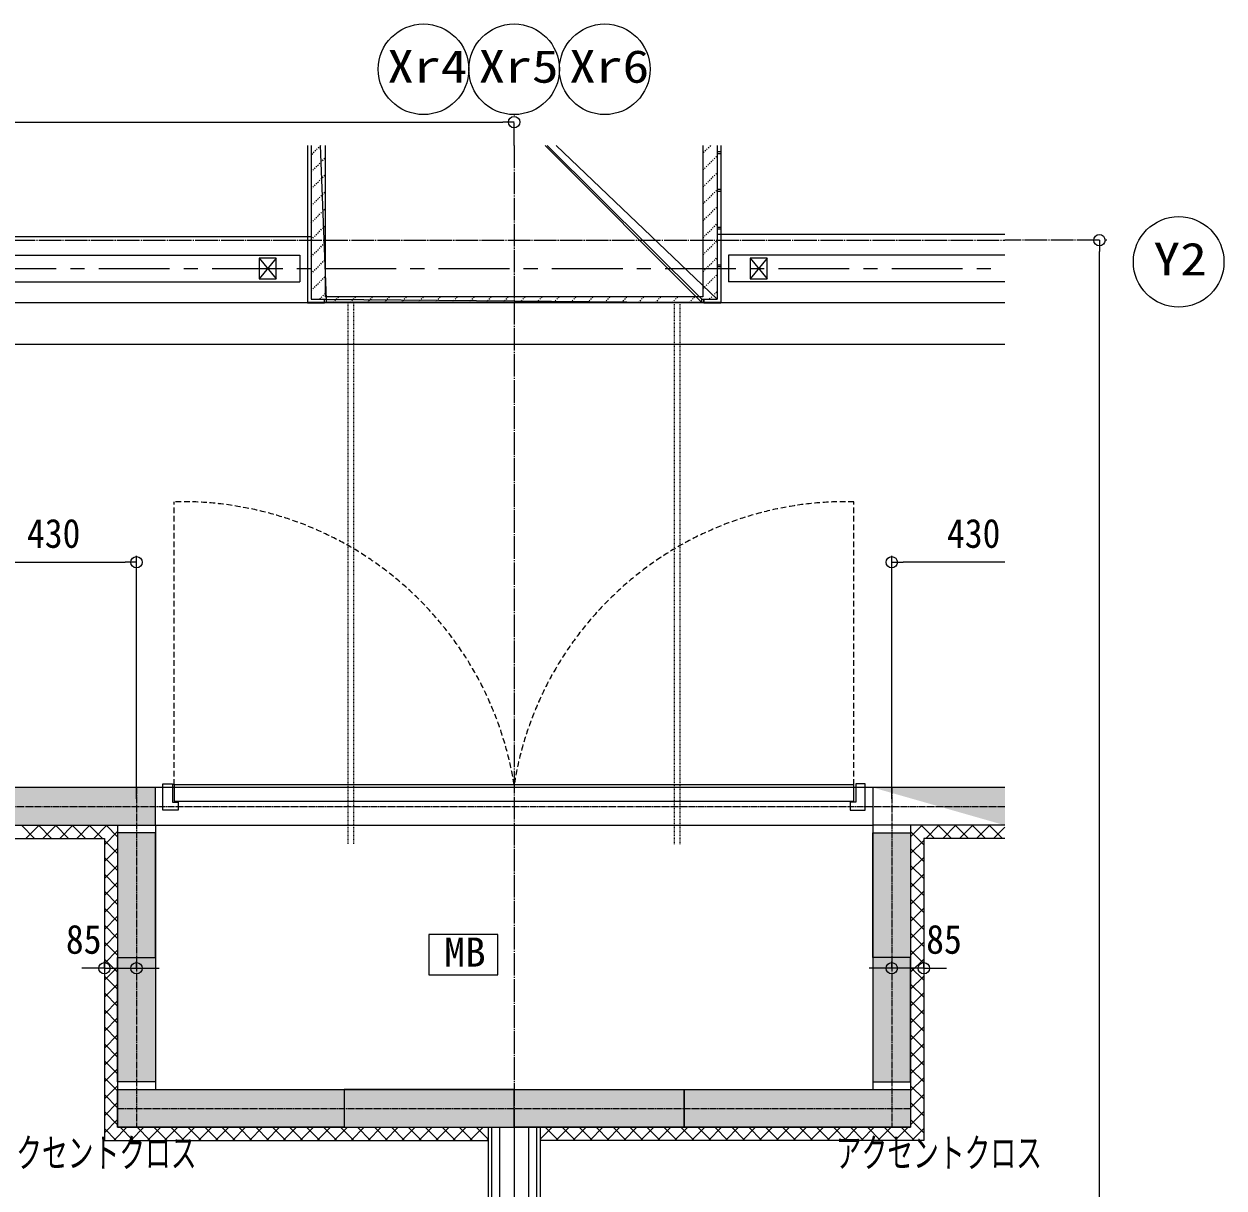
# Model space of a CAD drawing. Units: millimetres at full size, sheet at 1:30. Extents: x -17796 to 21385, y -23279 to 7734.
# Drawn here: x 18186 to 21364, y 2270 to 5354 of the extents above; entities that cross this region are included whole.
import ezdxf
from ezdxf.enums import TextEntityAlignment as Align

# ---------------------------------------------------------------- set-up
doc = ezdxf.new("R2010")
doc.units = ezdxf.units.MM
doc.header["$LTSCALE"] = 30
for name, pattern in [('USER10', [0.12, 0.06, -0.06]), ('USER13', [10, 6.25, -1.25, 1.25, -1.25]), ('USER4', [0.78, 0.6, -0.06, 0.06, -0.06]), ('USER7', [0.2, 0.1, -0.1]), ('USER8', [0.75, 0.5, -0.25]), ('USER9', [2.3, 2, -0.1, 0.1, -0.1])]:
    doc.linetypes.add(name, pattern=pattern)
for name, color, linetype, lineweight in [('0-1_(W)電灯', 253, 'Continuous', 18), ('0-8_ﾄﾞｱR1', 6, 'Continuous', 18), ('0-A_RC壁', 21, 'Continuous', 18), ('0-B_0_6P', 54, 'USER4', 18), ('0-C_0_4P', 4, 'Continuous', 18), ('0-D_破線', 30, 'Continuous', 18), ('0-E_遮音材', 254, 'Continuous', 18), ('1-0_掃き出しﾏｰｸ', 253, 'USER7', 18), ('1-8_CH表記', 2, 'Continuous', 18), ('1-F_衛生陶器・住設', 2, 'USER9', 18), ('2-1_', 7, 'Continuous', 9), ('2-E_', 253, 'USER10', 18), ('3-2_寸法', 142, 'Continuous', 18), ('4-B_', 3, 'Continuous', 18), ('5-3_役物', 6, 'Continuous', 18), ('6-0_補助線1', 134, 'Continuous', 9), ('6-A_寸法', 5, 'Continuous', 18), ('6-C_---', 6, 'Continuous', 18), ('6-E_電気', 61, 'Continuous', 18), ('6-F_寸法', 2, 'Continuous', 18), ('7-3_梁スリーブ', 253, 'USER7', 18)]:
    doc.layers.add(name, color=color, linetype=linetype, lineweight=lineweight)
doc.styles.add('ＭＳ ゴシック', font='')
doc.styles.get('ＭＳ ゴシック').set_extended_font_data('MS Gothic')

msp = doc.modelspace()

# ---------------------------------------------------------------- linework, layer by layer
at = {"layer": '0-1_(W)電灯', "color": 6}
for p, q in [((18484.07, 3300.96), (18484.07, 3945.18)), ((20484.07, 3300.96), (20484.07, 3945.18)), ((18084.07, 3927.68), (18454.07, 3927.68)), ((20784.07, 3927.68), (20514.07, 3927.68))]:
    msp.add_line(p, q, dxfattribs=at)
at = {"layer": '0-1_(W)電灯', "color": 7}
for p, q in [((18484.07, 3927.68), (18454.07, 3927.68)), ((20484.07, 3927.68), (20514.07, 3927.68)), ((18399.07, 2852.25), (18369.07, 2852.25)), ((18484.07, 2852.25), (18514.07, 2852.25)), ((20484.07, 2852.25), (20454.07, 2852.25)), ((20569.07, 2852.25), (20599.07, 2852.25))]:
    msp.add_line(p, q, dxfattribs=at)
at = {"layer": '0-1_(W)電灯', "color": 54, "linetype": 'USER4'}
for p, q in [((18484.07, 3330.96), (18484.07, 2430.96)), ((20484.07, 3330.96), (20484.07, 2430.96))]:
    msp.add_line(p, q, dxfattribs=at)
at = {"layer": '0-1_(W)電灯', "color": 41}
for p, q in [((18214.31, 3195.96), (18179.31, 3230.96)), ((18191.04, 3195.96), (18226.04, 3230.96)), ((18259.21, 3195.96), (18224.21, 3230.96)), ((18235.94, 3195.96), (18270.94, 3230.96)), ((18304.11, 3195.96), (18269.11, 3230.96)), ((18280.84, 3195.96), (18315.84, 3230.96)), ((18349.01, 3195.96), (18314.01, 3230.96)), ((18325.74, 3195.96), (18360.74, 3230.96)), ((18393.91, 3195.96), (18358.91, 3230.96)), ((18370.65, 3195.96), (18405.65, 3230.96)), ((18399.07, 3179.48), (18434.07, 3214.48)), ((18434.07, 3200.7), (18403.81, 3230.96)), ((20534.07, 3200.7), (20564.33, 3230.96)), ((20569.07, 3179.48), (20534.07, 3214.48)), ((20597.49, 3195.96), (20562.49, 3230.96)), ((20574.23, 3195.96), (20609.23, 3230.96)), ((20642.39, 3195.96), (20607.39, 3230.96)), ((20619.13, 3195.96), (20654.13, 3230.96)), ((20687.29, 3195.96), (20652.29, 3230.96)), ((20664.03, 3195.96), (20699.03, 3230.96)), ((20732.2, 3195.96), (20697.2, 3230.96)), ((20708.93, 3195.96), (20743.93, 3230.96)), ((20777.1, 3195.96), (20742.1, 3230.96)), ((20784.07, 3226.19), (20753.83, 3195.96)), ((18434.07, 3155.8), (18399.07, 3190.8)), ((20534.07, 3155.8), (20569.07, 3190.8)), ((18399.07, 3134.58), (18434.07, 3169.58)), ((20569.07, 3134.58), (20534.07, 3169.58)), ((18434.07, 3110.9), (18399.07, 3145.9)), ((18399.07, 3089.67), (18434.07, 3124.67)), ((20534.07, 3110.9), (20569.07, 3145.9)), ((20569.07, 3089.67), (20534.07, 3124.67)), ((18434.07, 3066), (18399.07, 3101)), ((20534.07, 3066), (20569.07, 3101)), ((18399.07, 3044.77), (18434.07, 3079.77)), ((18434.07, 3021.09), (18399.07, 3056.09)), ((20569.07, 3044.77), (20534.07, 3079.77)), ((20534.07, 3021.09), (20569.07, 3056.09)), ((18399.07, 2999.87), (18434.07, 3034.87)), ((20569.07, 2999.87), (20534.07, 3034.87)), ((18434.07, 2976.19), (18399.07, 3011.19)), ((18399.07, 2954.97), (18434.07, 2989.97)), ((20534.07, 2976.19), (20569.07, 3011.19)), ((20569.07, 2954.97), (20534.07, 2989.97)), ((18434.07, 2931.29), (18399.07, 2966.29)), ((20534.07, 2931.29), (20569.07, 2966.29)), ((18399.07, 2910.07), (18434.07, 2945.07)), ((20569.07, 2910.07), (20534.07, 2945.07)), ((18434.07, 2886.39), (18399.07, 2921.39)), ((18399.07, 2865.17), (18434.07, 2900.17)), ((20534.07, 2886.39), (20569.07, 2921.39)), ((20569.07, 2865.17), (20534.07, 2900.17)), ((18434.07, 2841.49), (18399.07, 2876.49)), ((20534.07, 2841.49), (20569.07, 2876.49)), ((18399.07, 2820.27), (18434.07, 2855.27)), ((18434.07, 2796.59), (18399.07, 2831.59)), ((20569.07, 2820.27), (20534.07, 2855.27)), ((20534.07, 2796.59), (20569.07, 2831.59)), ((18399.07, 2775.37), (18434.07, 2810.37)), ((20569.07, 2775.37), (20534.07, 2810.37)), ((18434.07, 2751.69), (18399.07, 2786.69)), ((18399.07, 2730.46), (18434.07, 2765.46)), ((20534.07, 2751.69), (20569.07, 2786.69)), ((20569.07, 2730.46), (20534.07, 2765.46)), ((18434.07, 2706.79), (18399.07, 2741.79)), ((20534.07, 2706.79), (20569.07, 2741.79)), ((18399.07, 2685.56), (18434.07, 2720.56)), ((20569.07, 2685.56), (20534.07, 2720.56)), ((18434.07, 2661.88), (18399.07, 2696.88)), ((18399.07, 2640.66), (18434.07, 2675.66)), ((20534.07, 2661.88), (20569.07, 2696.88)), ((20569.07, 2640.66), (20534.07, 2675.66)), ((18434.07, 2616.98), (18399.07, 2651.98)), ((20534.07, 2616.98), (20569.07, 2651.98)), ((18399.07, 2595.76), (18434.07, 2630.76)), ((18434.07, 2572.08), (18399.07, 2607.08)), ((20569.07, 2595.76), (20534.07, 2630.76)), ((20534.07, 2572.08), (20569.07, 2607.08)), ((18399.07, 2550.86), (18434.07, 2585.86)), ((20569.07, 2550.86), (20534.07, 2585.86)), ((18434.07, 2527.18), (18399.07, 2562.18)), ((20534.07, 2527.18), (20569.07, 2562.18)), ((18399.07, 2505.96), (18434.07, 2540.96)), ((18434.07, 2482.28), (18399.07, 2517.28)), ((20569.07, 2505.96), (20534.07, 2540.96)), ((20534.07, 2482.28), (20569.07, 2517.28)), ((18399.07, 2461.06), (18434.07, 2496.06)), ((20569.07, 2461.06), (20534.07, 2496.06)), ((18434.07, 2437.38), (18399.07, 2472.38)), ((18399.07, 2416.16), (18434.07, 2451.16)), ((20534.07, 2437.38), (20569.07, 2472.38)), ((20569.07, 2416.16), (20534.07, 2451.16)), ((18430.59, 2395.96), (18399.07, 2427.48)), ((18423.77, 2395.96), (18458.77, 2430.96)), ((18475.49, 2395.96), (18440.49, 2430.96)), ((18468.67, 2395.96), (18503.67, 2430.96)), ((18520.39, 2395.96), (18485.39, 2430.96)), ((18513.57, 2395.96), (18548.57, 2430.96)), ((18565.29, 2395.96), (18530.29, 2430.96)), ((18558.47, 2395.96), (18593.47, 2430.96)), ((18610.19, 2395.96), (18575.19, 2430.96)), ((18603.38, 2395.96), (18638.38, 2430.96)), ((18655.1, 2395.96), (18620.1, 2430.96)), ((18648.28, 2395.96), (18683.28, 2430.96)), ((18700, 2395.96), (18665, 2430.96)), ((18693.18, 2395.96), (18728.18, 2430.96)), ((18744.9, 2395.96), (18709.9, 2430.96)), ((18738.08, 2395.96), (18773.08, 2430.96)), ((18789.8, 2395.96), (18754.8, 2430.96)), ((18782.98, 2395.96), (18817.98, 2430.96)), ((18834.7, 2395.96), (18799.7, 2430.96)), ((18827.88, 2395.96), (18862.88, 2430.96)), ((18879.6, 2395.96), (18844.6, 2430.96)), ((18872.78, 2395.96), (18907.78, 2430.96)), ((18924.5, 2395.96), (18889.5, 2430.96)), ((18917.68, 2395.96), (18952.68, 2430.96)), ((18969.41, 2395.96), (18934.41, 2430.96)), ((18962.59, 2395.96), (18997.59, 2430.96)), ((19014.31, 2395.96), (18979.31, 2430.96)), ((19007.49, 2395.96), (19042.49, 2430.96)), ((19059.21, 2395.96), (19024.21, 2430.96)), ((19052.39, 2395.96), (19087.39, 2430.96)), ((19104.11, 2395.96), (19069.11, 2430.96)), ((19097.29, 2395.96), (19132.29, 2430.96)), ((19149.01, 2395.96), (19114.01, 2430.96)), ((19142.19, 2395.96), (19177.19, 2430.96)), ((19193.91, 2395.96), (19158.91, 2430.96)), ((19187.09, 2395.96), (19222.09, 2430.96)), ((19238.81, 2395.96), (19203.81, 2430.96)), ((19231.99, 2395.96), (19266.99, 2430.96)), ((19283.71, 2395.96), (19248.71, 2430.96)), ((19276.89, 2395.96), (19311.89, 2430.96)), ((19328.62, 2395.96), (19293.62, 2430.96)), ((19321.8, 2395.96), (19356.8, 2430.96)), ((19373.52, 2395.96), (19338.52, 2430.96)), ((19366.7, 2395.96), (19401.7, 2430.96)), ((19415.07, 2399.3), (19383.42, 2430.96)), ((19553.07, 2399.3), (19584.72, 2430.96)), ((19601.44, 2395.96), (19566.44, 2430.96)), ((19594.62, 2395.96), (19629.62, 2430.96)), ((19646.34, 2395.96), (19611.34, 2430.96)), ((19639.52, 2395.96), (19674.52, 2430.96)), ((19691.24, 2395.96), (19656.24, 2430.96)), ((19684.42, 2395.96), (19719.42, 2430.96)), ((19736.14, 2395.96), (19701.14, 2430.96)), ((19729.33, 2395.96), (19764.33, 2430.96)), ((19781.05, 2395.96), (19746.05, 2430.96)), ((19774.23, 2395.96), (19809.23, 2430.96)), ((19825.95, 2395.96), (19790.95, 2430.96)), ((19819.13, 2395.96), (19854.13, 2430.96)), ((19870.85, 2395.96), (19835.85, 2430.96)), ((19864.03, 2395.96), (19899.03, 2430.96)), ((19915.75, 2395.96), (19880.75, 2430.96)), ((19908.93, 2395.96), (19943.93, 2430.96)), ((19960.65, 2395.96), (19925.65, 2430.96)), ((19953.83, 2395.96), (19988.83, 2430.96)), ((20005.55, 2395.96), (19970.55, 2430.96)), ((19998.73, 2395.96), (20033.73, 2430.96)), ((20050.45, 2395.96), (20015.45, 2430.96)), ((20043.63, 2395.96), (20078.63, 2430.96)), ((20095.35, 2395.96), (20060.35, 2430.96)), ((20088.54, 2395.96), (20123.54, 2430.96)), ((20140.26, 2395.96), (20105.26, 2430.96)), ((20133.44, 2395.96), (20168.44, 2430.96)), ((20185.16, 2395.96), (20150.16, 2430.96)), ((20178.34, 2395.96), (20213.34, 2430.96)), ((20230.06, 2395.96), (20195.06, 2430.96)), ((20223.24, 2395.96), (20258.24, 2430.96)), ((20274.96, 2395.96), (20239.96, 2430.96)), ((20268.14, 2395.96), (20303.14, 2430.96)), ((20319.86, 2395.96), (20284.86, 2430.96)), ((20313.04, 2395.96), (20348.04, 2430.96)), ((20364.76, 2395.96), (20329.76, 2430.96)), ((20357.94, 2395.96), (20392.94, 2430.96)), ((20409.66, 2395.96), (20374.66, 2430.96)), ((20402.84, 2395.96), (20437.84, 2430.96)), ((20454.57, 2395.96), (20419.57, 2430.96)), ((20447.75, 2395.96), (20482.75, 2430.96)), ((20499.47, 2395.96), (20464.47, 2430.96)), ((20492.65, 2395.96), (20527.65, 2430.96)), ((20544.37, 2395.96), (20509.37, 2430.96)), ((20537.55, 2395.96), (20569.07, 2427.48)), ((19411.6, 2395.96), (19415.07, 2399.43)), ((19556.54, 2395.96), (19553.07, 2399.43))]:
    msp.add_line(p, q, dxfattribs=at)
at = {"layer": '0-1_(W)電灯', "color": 171}
for p, q in [((18399.07, 2852.25), (18399.07, 2869.75)), ((18484.07, 2852.25), (18484.07, 2869.75)), ((20484.07, 2852.25), (20484.07, 2869.75)), ((20569.07, 2852.25), (20569.07, 2869.75)), ((18369.07, 2852.25), (18339.07, 2852.25)), ((18399.07, 2852.25), (18484.07, 2852.25)), ((18514.07, 2852.25), (18544.07, 2852.25)), ((20454.07, 2852.25), (20424.07, 2852.25)), ((20569.07, 2852.25), (20484.07, 2852.25)), ((20599.07, 2852.25), (20629.07, 2852.25))]:
    msp.add_line(p, q, dxfattribs=at)
at = {"layer": '0-1_(W)電灯', "color": 41}
for points in [[(16974.07, 3230.96), (18434.07, 3230.96), (18434.07, 2430.96), (19415.07, 2430.96)], [(20784.07, 3230.96), (20534.07, 3230.96), (20534.07, 2430.96), (19553.07, 2430.96)], [(16974.07, 3195.96), (18399.07, 3195.96), (18399.07, 2395.96), (19415.07, 2395.96)], [(20784.07, 3195.96), (20569.07, 3195.96), (20569.07, 2395.96), (19553.07, 2395.96)]]:
    msp.add_lwpolyline(points, dxfattribs=at)
at = {"layer": '0-1_(W)電灯', "color": 7}
for centre in [(18484.07, 3927.68), (20484.07, 3927.68), (18399.07, 2852.25), (18484.07, 2852.25), (20484.07, 2852.25), (20569.07, 2852.25)]:
    msp.add_circle(centre, 15, dxfattribs=at)
at = {"layer": '0-8_ﾄﾞｱR1'}
msp.add_lwpolyline([(19440.68, 2941.61), (19258.62, 2941.61), (19258.62, 2834.94), (19440.68, 2834.94)], close=True, dxfattribs=at)
at = {"layer": '0-A_RC壁'}
msp.add_line((19484.07, 2430.96), (19484.07, -4319.04), dxfattribs=at)
at = {"layer": '0-B_0_6P'}
for p, q in [((18484.07, 3330.96), (18484.07, 2430.96)), ((12084.07, 3280.96), (20784.07, 3280.96)), ((18434.07, 2480.96), (20534.07, 2480.96))]:
    msp.add_line(p, q, dxfattribs=at)
at = {"layer": '0-C_0_4P'}
for p, q in [((19415.07, 2430.96), (19415.07, -4319.04)), ((19424.57, 2430.96), (19424.57, -4319.04)), ((19543.57, 2430.96), (19543.57, -4319.04)), ((19553.07, 2430.96), (19553.07, -4319.04))]:
    msp.add_line(p, q, dxfattribs=at)
at = {"layer": '0-D_破線'}
for p, q in [((19445.57, 2430.96), (19445.57, -4319.04)), ((19522.57, 2430.96), (19522.57, -4319.04))]:
    msp.add_line(p, q, dxfattribs=at)
at = {"layer": '0-E_遮音材'}
for p, q in [((18970.72, 5031.57), (18986.57, 4624.96)), ((19565.95, 5031.57), (19981.57, 4615.96)), ((19565.95, 5031.57), (19981.57, 4615.96)), ((19571.39, 5031.57), (19981.57, 4624.96)), ((19571.39, 5031.57), (19981.57, 4624.96)), ((19595.53, 5031.57), (20021.57, 4624.96)), ((19595.53, 5031.57), (20021.57, 4624.96)), ((20021.57, 5031.57), (20021.57, 4624.96)), ((19981.57, 4624.96), (20021.57, 4624.96)), ((19981.57, 4615.96), (19981.57, 4624.96))]:
    msp.add_line(p, q, dxfattribs=at)
for points in [[(18946.57, 5031.57), (18946.57, 4624.96), (18986.57, 4624.96)], [(18970.72, 5031.57), (18986.57, 4624.96), (19981.57, 4615.96)]]:
    msp.add_lwpolyline(points, dxfattribs=at)
msp.add_solid([(18986.57, 4615.96), (18986.57, 4624.96), (19981.57, 4615.96)], dxfattribs=at)
at = {"layer": '1-0_掃き出しﾏｰｸ', "color": 61, "linetype": 'Continuous'}
for p, q in [((18936.57, 5031.57), (18936.57, 4615.96)), ((18984.07, 5031.57), (18984.07, 4630.96)), ((20031.57, 5031.57), (20031.57, 4615.96)), ((20021.57, 5015.96), (20031.57, 5015.96)), ((20021.57, 5010.96), (20031.57, 5010.96)), ((20021.57, 4915.96), (20031.57, 4915.96)), ((20021.57, 4910.96), (20031.57, 4910.96)), ((20021.57, 4815.96), (20031.57, 4815.96)), ((20021.57, 4810.96), (20031.57, 4810.96)), ((20021.57, 4715.96), (20031.57, 4715.96)), ((20021.57, 4710.96), (20031.57, 4710.96)), ((20031.57, 4615.96), (18936.57, 4615.96)), ((19986.57, 4615.96), (19986.57, 4624.96))]:
    msp.add_line(p, q, dxfattribs=at)
at = {"layer": '1-0_掃き出しﾏｰｸ', "color": 7, "linetype": 'Continuous'}
for p, q in [((18946.57, 5031.57), (18946.57, 4624.96)), ((20021.57, 5031.57), (20021.57, 4624.96)), ((18946.57, 4624.96), (18986.57, 4624.96)), ((19981.57, 4624.96), (20021.57, 4624.96)), ((19981.57, 4615.96), (19981.57, 4624.96))]:
    msp.add_line(p, q, dxfattribs=at)
at = {"layer": '1-0_掃き出しﾏｰｸ'}
for p, q in [((18971.36, 5031.57), (18946.57, 5006.78)), ((20004.09, 5031.57), (19984.07, 5011.55)), ((18946.57, 4961.88), (18984.07, 4999.38)), ((19984.07, 4966.65), (20021.57, 5004.15)), ((19984.07, 4921.75), (20021.57, 4959.25)), ((18946.57, 4916.97), (18984.07, 4954.47)), ((18946.57, 4872.07), (18984.07, 4909.57)), ((19984.07, 4876.84), (20021.57, 4914.34)), ((18946.57, 4827.17), (18984.07, 4864.67)), ((19984.07, 4831.94), (20021.57, 4869.44)), ((18946.57, 4782.27), (18984.07, 4819.77)), ((19984.07, 4787.04), (20021.57, 4824.54)), ((18946.57, 4737.37), (18984.07, 4774.87)), ((19984.07, 4742.14), (20021.57, 4779.64)), ((18946.57, 4692.47), (18984.07, 4729.97)), ((19984.07, 4697.24), (20021.57, 4734.74)), ((18946.57, 4647.57), (18984.07, 4685.07)), ((19984.07, 4652.34), (20021.57, 4689.84)), ((18968.86, 4624.96), (18984.07, 4640.17)), ((20001.59, 4624.96), (20021.57, 4644.94)), ((19004.76, 4615.96), (19019.76, 4630.96)), ((19049.66, 4615.96), (19064.66, 4630.96)), ((19094.56, 4615.96), (19109.56, 4630.96)), ((19139.46, 4615.96), (19154.46, 4630.96)), ((19184.37, 4615.96), (19199.37, 4630.96)), ((19229.27, 4615.96), (19244.27, 4630.96)), ((19274.17, 4615.96), (19289.17, 4630.96)), ((19319.07, 4615.96), (19334.07, 4630.96)), ((19363.97, 4615.96), (19378.97, 4630.96)), ((19408.87, 4615.96), (19423.87, 4630.96)), ((19453.77, 4615.96), (19468.77, 4630.96)), ((19498.67, 4615.96), (19513.67, 4630.96)), ((19543.58, 4615.96), (19558.58, 4630.96)), ((19588.48, 4615.96), (19603.48, 4630.96)), ((19633.38, 4615.96), (19648.38, 4630.96)), ((19678.28, 4615.96), (19693.28, 4630.96)), ((19723.18, 4615.96), (19738.18, 4630.96)), ((19768.08, 4615.96), (19783.08, 4630.96)), ((19812.98, 4615.96), (19827.98, 4630.96)), ((19857.88, 4615.96), (19872.88, 4630.96)), ((19902.79, 4615.96), (19917.79, 4630.96)), ((19947.69, 4615.96), (19962.69, 4630.96))]:
    msp.add_line(p, q, dxfattribs=at)
at = {"layer": '1-0_掃き出しﾏｰｸ', "color": 61, "linetype": 'Continuous'}
msp.add_lwpolyline([(19984.07, 5031.57), (19984.07, 4630.96), (18984.07, 4630.96)], dxfattribs=at)
at = {"layer": '1-0_掃き出しﾏｰｸ', "color": 7, "linetype": 'Continuous'}
for points in [[(18946.57, 4624.96), (18986.57, 4624.96), (18986.57, 4615.96)], [(18986.57, 4624.96), (18986.57, 4615.96), (19981.57, 4615.96)]]:
    msp.add_lwpolyline(points, dxfattribs=at)
at = {"layer": '1-8_CH表記'}
for p, q in [((13414.07, 5093.81), (19454.07, 5093.81)), ((19484.07, 5113.81), (19484.07, 5111.31)), ((21054.07, 4780.96), (21051.57, 4780.96)), ((21034.07, -5189.04), (21034.07, 4750.96))]:
    msp.add_line(p, q, dxfattribs=at)
at = {"layer": '1-8_CH表記', "color": 7}
for p, q in [((19484.07, 5093.81), (19454.07, 5093.81)), ((21034.07, 4780.96), (21034.07, 4750.96))]:
    msp.add_line(p, q, dxfattribs=at)
at = {"layer": '1-8_CH表記'}
for centre in [(19244.07, 5233.81), (19484.07, 5233.81), (19724.07, 5233.81), (21244.07, 4723.52)]:
    msp.add_circle(centre, 120, dxfattribs=at)
at = {"layer": '1-8_CH表記', "color": 7}
for centre in [(19484.07, 5093.81), (21034.07, 4780.96)]:
    msp.add_circle(centre, 15, dxfattribs=at)
at = {"layer": '1-F_衛生陶器・住設'}
for p, q in [((19484.07, 5031.57), (19484.07, 5093.81)), ((19484.07, 5031.57), (19484.07, -8088.63)), ((12084.07, 4780.96), (20784.07, 4780.96)), ((21034.07, 4780.96), (20784.07, 4780.96))]:
    msp.add_line(p, q, dxfattribs=at)
at = {"layer": '2-1_', "color": 140, "lineweight": 18}
for p, q in [((13931.57, 4790.96), (18946.57, 4790.96)), ((20784.07, 4795.96), (20021.57, 4795.96)), ((12084.07, 4615.96), (20784.07, 4615.96)), ((12084.07, 4505.96), (20784.07, 4505.96))]:
    msp.add_line(p, q, dxfattribs=at)
at = {"layer": '2-E_'}
for p, q in [((19044.07, 4615.96), (19044.07, 3180.96)), ((19059.07, 4615.96), (19059.07, 3180.96)), ((19909.07, 3180.96), (19909.07, 4615.96)), ((19924.07, 3180.96), (19924.07, 4615.96))]:
    msp.add_line(p, q, dxfattribs=at)
at = {"layer": '3-2_寸法'}
for p, q in [((18936.57, 4715.96), (18936.57, 4615.96)), ((20031.57, 4715.96), (20031.57, 4615.96)), ((20784.07, 3330.96), (16974.07, 3330.96)), ((16974.07, 3230.96), (18434.07, 3230.96)), ((18434.07, 3230.96), (18434.07, 2430.96)), ((18534.07, 3230.96), (18534.07, 2530.96)), ((18534.07, 3230.96), (20434.07, 3230.96)), ((20434.07, 3230.96), (20434.07, 2530.96)), ((20534.07, 3230.96), (20534.07, 2430.96)), ((20784.07, 3230.96), (20534.07, 3230.96)), ((18534.07, 2530.96), (20434.07, 2530.96)), ((18434.07, 2430.96), (20534.07, 2430.96))]:
    msp.add_line(p, q, dxfattribs=at)
at = {"layer": '4-B_', "linetype": 'USER8'}
for p, q in [((18584.07, 3337.96), (18584.07, 4087.96)), ((20384.07, 3337.96), (20384.07, 4087.96))]:
    msp.add_line(p, q, dxfattribs=at)
at = {"layer": '4-B_'}
for points in [[(18594.07, 3270.96), (18554.07, 3270.96), (18554.07, 3340.96), (18579.07, 3340.96), (18579.07, 3291.96), (18594.07, 3291.96)], [(18584.07, 3294.96), (20384.07, 3294.96), (20384.07, 3337.96), (18584.07, 3337.96)], [(20374.07, 3270.96), (20414.07, 3270.96), (20414.07, 3340.96), (20389.07, 3340.96), (20389.07, 3291.96), (20374.07, 3291.96)]]:
    msp.add_lwpolyline(points, close=True, dxfattribs=at)
at = {"layer": '4-B_', "linetype": 'USER8'}
for centre, start, end in [((18604.4, 3197.35), 9.0812, 91.30766), ((20363.74, 3197.35), 88.69234, 170.9188)]:
    msp.add_arc(centre, 890.84, start, end, dxfattribs=at)
at = {"layer": '5-3_役物'}
msp.add_line((20031.57, 5031.57), (20031.57, 4614.96), dxfattribs=at)
for points in [[(18936.57, 5031.57), (18936.57, 4614.96), (18981.57, 4614.96), (18981.57, 4624.96)], [(19986.57, 4624.96), (19986.57, 4614.96), (20031.57, 4614.96)]]:
    msp.add_lwpolyline(points, dxfattribs=at)
at = {"layer": '6-0_補助線1', "color": 254}
for points in [[(18014.07, 3330.96), (18534.07, 3330.96), (18014.07, 3230.96), (18534.07, 3230.96)], [(20784.07, 3230.96), (20434.07, 3330.96), (20784.07, 3330.96)], [(18534.07, 3210.96), (18534.07, 2880.96), (18434.07, 3210.96), (18434.07, 2880.96)], [(20434.07, 3210.96), (20434.07, 2880.96), (20534.07, 3210.96), (20534.07, 2880.96)], [(18534.07, 2550.96), (18534.07, 2880.96), (18434.07, 2550.96), (18434.07, 2880.96)], [(20434.07, 2550.96), (20434.07, 2880.96), (20534.07, 2550.96), (20534.07, 2880.96)], [(19034.07, 2530.96), (18434.07, 2530.96), (19034.07, 2430.96), (18434.07, 2430.96)], [(19034.07, 2530.96), (19484.07, 2530.96), (19034.07, 2430.96), (19484.07, 2430.96)], [(19934.07, 2530.96), (19484.07, 2530.96), (19934.07, 2430.96), (19484.07, 2430.96)], [(20534.07, 2530.96), (19934.07, 2530.96), (20534.07, 2430.96), (19934.07, 2430.96)]]:
    msp.add_solid(points, dxfattribs=at)
at = {"layer": '6-A_寸法', "color": 211, "linetype": 'USER13'}
msp.add_line((12084.07, 4705.96), (20784.07, 4705.96), dxfattribs=at)
at = {"layer": '6-C_---'}
for p, q in [((13951.57, 4740.96), (18916.57, 4740.96)), ((18916.57, 4740.96), (18916.57, 4670.96)), ((18854.07, 4733.46), (18809.07, 4678.46)), ((18809.07, 4733.46), (18854.07, 4678.46)), ((20154.07, 4733.46), (20109.07, 4678.46)), ((20109.07, 4733.46), (20154.07, 4678.46)), ((13951.57, 4670.96), (18916.57, 4670.96)), ((20784.07, 4670.96), (20051.57, 4670.96))]:
    msp.add_line(p, q, dxfattribs=at)
msp.add_lwpolyline([(20784.07, 4740.96), (20051.57, 4740.96), (20051.57, 4670.96)], dxfattribs=at)
for points in [[(18809.07, 4678.46), (18854.07, 4678.46), (18854.07, 4733.46), (18809.07, 4733.46)], [(20109.07, 4678.46), (20154.07, 4678.46), (20154.07, 4733.46), (20109.07, 4733.46)]]:
    msp.add_lwpolyline(points, close=True, dxfattribs=at)
at = {"layer": '6-E_電気'}
for p, q in [((18936.57, 5031.57), (18936.57, 4615.96)), ((18936.57, 5031.57), (18936.57, 4615.96)), ((18984.07, 5031.57), (18984.07, 4630.96)), ((18984.07, 5031.57), (18984.07, 4630.96)), ((20031.57, 5031.57), (20031.57, 4615.96)), ((20031.57, 5031.57), (20031.57, 4615.96)), ((20021.57, 5015.96), (20031.57, 5015.96)), ((20021.57, 5015.96), (20031.57, 5015.96)), ((20021.57, 5010.96), (20031.57, 5010.96)), ((20021.57, 5010.96), (20031.57, 5010.96)), ((20021.57, 4915.96), (20031.57, 4915.96)), ((20021.57, 4915.96), (20031.57, 4915.96)), ((20021.57, 4910.96), (20031.57, 4910.96)), ((20021.57, 4910.96), (20031.57, 4910.96)), ((20021.57, 4815.96), (20031.57, 4815.96)), ((20021.57, 4815.96), (20031.57, 4815.96)), ((20021.57, 4810.96), (20031.57, 4810.96)), ((20021.57, 4810.96), (20031.57, 4810.96)), ((20021.57, 4715.96), (20031.57, 4715.96)), ((20021.57, 4715.96), (20031.57, 4715.96)), ((20021.57, 4710.96), (20031.57, 4710.96)), ((20021.57, 4710.96), (20031.57, 4710.96)), ((20031.57, 4615.96), (18936.57, 4615.96)), ((20031.57, 4615.96), (18936.57, 4615.96)), ((19986.57, 4615.96), (19986.57, 4624.96)), ((19986.57, 4615.96), (19986.57, 4624.96))]:
    msp.add_line(p, q, dxfattribs=at)
msp.add_lwpolyline([(19984.07, 5031.57), (19984.07, 4630.96), (18984.07, 4630.96)], dxfattribs=at)
msp.add_lwpolyline([(19984.07, 5031.57), (19984.07, 4630.96), (18984.07, 4630.96)], dxfattribs=at)
at = {"layer": '6-F_寸法'}
for p, q in [((20434.07, 3330.96), (20434.07, 3230.96)), ((20784.07, 3330.96), (20434.07, 3330.96)), ((20784.07, 3230.96), (20434.07, 3230.96))]:
    msp.add_line(p, q, dxfattribs=at)
at = {"layer": '6-F_寸法', "color": 254}
for p, q in [((20434.07, 3330.96), (20434.07, 3230.96)), ((20784.07, 3330.96), (20434.07, 3330.96)), ((20784.07, 3230.96), (20434.07, 3230.96))]:
    msp.add_line(p, q, dxfattribs=at)
at = {"layer": '6-F_寸法'}
for points in [[(18014.07, 3330.96), (18014.07, 3230.96), (18534.07, 3230.96), (18534.07, 3330.96)], [(18534.07, 3210.96), (18434.07, 3210.96), (18434.07, 2880.96), (18534.07, 2880.96)], [(20434.07, 3210.96), (20534.07, 3210.96), (20534.07, 2880.96), (20434.07, 2880.96)], [(18534.07, 2550.96), (18434.07, 2550.96), (18434.07, 2880.96), (18534.07, 2880.96)], [(20434.07, 2550.96), (20534.07, 2550.96), (20534.07, 2880.96), (20434.07, 2880.96)], [(19034.07, 2530.96), (19034.07, 2430.96), (18434.07, 2430.96), (18434.07, 2530.96)], [(19034.07, 2530.96), (19034.07, 2430.96), (19484.07, 2430.96), (19484.07, 2530.96)], [(19934.07, 2530.96), (19934.07, 2430.96), (19484.07, 2430.96), (19484.07, 2530.96)], [(20534.07, 2530.96), (20534.07, 2430.96), (19934.07, 2430.96), (19934.07, 2530.96)]]:
    msp.add_lwpolyline(points, close=True, dxfattribs=at)
at = {"layer": '7-3_梁スリーブ', "color": 61, "linetype": 'Continuous'}
for p, q in [((18936.57, 5031.57), (18936.57, 4615.96)), ((18984.07, 5031.57), (18984.07, 4630.96)), ((20031.57, 5031.57), (20031.57, 4615.96)), ((20021.57, 5015.96), (20031.57, 5015.96)), ((20021.57, 5010.96), (20031.57, 5010.96)), ((20021.57, 4915.96), (20031.57, 4915.96)), ((20021.57, 4910.96), (20031.57, 4910.96)), ((20021.57, 4815.96), (20031.57, 4815.96)), ((20021.57, 4810.96), (20031.57, 4810.96)), ((20021.57, 4715.96), (20031.57, 4715.96)), ((20021.57, 4710.96), (20031.57, 4710.96)), ((20031.57, 4615.96), (18936.57, 4615.96)), ((19986.57, 4615.96), (19986.57, 4624.96))]:
    msp.add_line(p, q, dxfattribs=at)
at = {"layer": '7-3_梁スリーブ', "color": 7, "linetype": 'Continuous'}
for p, q in [((18946.57, 5031.57), (18946.57, 4624.96)), ((20021.57, 5031.57), (20021.57, 4624.96)), ((18946.57, 4624.96), (18986.57, 4624.96)), ((19981.57, 4624.96), (20021.57, 4624.96)), ((19981.57, 4615.96), (19981.57, 4624.96))]:
    msp.add_line(p, q, dxfattribs=at)
at = {"layer": '7-3_梁スリーブ'}
for p, q in [((18971.36, 5031.57), (18946.57, 5006.78)), ((20004.09, 5031.57), (19984.07, 5011.55)), ((18946.57, 4961.88), (18984.07, 4999.38)), ((19984.07, 4966.65), (20021.57, 5004.15)), ((19984.07, 4921.75), (20021.57, 4959.25)), ((18946.57, 4916.97), (18984.07, 4954.47)), ((18946.57, 4872.07), (18984.07, 4909.57)), ((19984.07, 4876.84), (20021.57, 4914.34)), ((18946.57, 4827.17), (18984.07, 4864.67)), ((19984.07, 4831.94), (20021.57, 4869.44)), ((18946.57, 4782.27), (18984.07, 4819.77)), ((19984.07, 4787.04), (20021.57, 4824.54)), ((18946.57, 4737.37), (18984.07, 4774.87)), ((19984.07, 4742.14), (20021.57, 4779.64)), ((18946.57, 4692.47), (18984.07, 4729.97)), ((19984.07, 4697.24), (20021.57, 4734.74)), ((18946.57, 4647.57), (18984.07, 4685.07)), ((19984.07, 4652.34), (20021.57, 4689.84)), ((18968.86, 4624.96), (18984.07, 4640.17)), ((20001.59, 4624.96), (20021.57, 4644.94)), ((19004.76, 4615.96), (19019.76, 4630.96)), ((19049.66, 4615.96), (19064.66, 4630.96)), ((19094.56, 4615.96), (19109.56, 4630.96)), ((19139.46, 4615.96), (19154.46, 4630.96)), ((19184.37, 4615.96), (19199.37, 4630.96)), ((19229.27, 4615.96), (19244.27, 4630.96)), ((19274.17, 4615.96), (19289.17, 4630.96)), ((19319.07, 4615.96), (19334.07, 4630.96)), ((19363.97, 4615.96), (19378.97, 4630.96)), ((19408.87, 4615.96), (19423.87, 4630.96)), ((19453.77, 4615.96), (19468.77, 4630.96)), ((19498.67, 4615.96), (19513.67, 4630.96)), ((19543.58, 4615.96), (19558.58, 4630.96)), ((19588.48, 4615.96), (19603.48, 4630.96)), ((19633.38, 4615.96), (19648.38, 4630.96)), ((19678.28, 4615.96), (19693.28, 4630.96)), ((19723.18, 4615.96), (19738.18, 4630.96)), ((19768.08, 4615.96), (19783.08, 4630.96)), ((19812.98, 4615.96), (19827.98, 4630.96)), ((19857.88, 4615.96), (19872.88, 4630.96)), ((19902.79, 4615.96), (19917.79, 4630.96)), ((19947.69, 4615.96), (19962.69, 4630.96))]:
    msp.add_line(p, q, dxfattribs=at)
at = {"layer": '7-3_梁スリーブ', "color": 61, "linetype": 'Continuous'}
msp.add_lwpolyline([(19984.07, 5031.57), (19984.07, 4630.96), (18984.07, 4630.96)], dxfattribs=at)
at = {"layer": '7-3_梁スリーブ', "color": 7, "linetype": 'Continuous'}
msp.add_lwpolyline([(18986.57, 4624.96), (18986.57, 4615.96), (19981.57, 4615.96)], dxfattribs=at)

# ---------------------------------------------------------------- texts
at = {"layer": '0-1_(W)電灯', "color": 9, "style": 'ＭＳ ゴシック', "width": 0.9}
for s, p in [('430', (18194.02, 3942.88)), ('430', (20630.5, 3942.88)), ('85', (18297, 2867.44)), ('85', (20575.39, 2867.44))]:
    msp.add_text(s, height=76.97, dxfattribs=at).set_placement(p, align=Align.BOTTOM_LEFT)
at = {"layer": '0-1_(W)電灯', "color": 82, "style": 'ＭＳ ゴシック', "width": 0.65}
for p in [(18097.21, 2301.7), (20335.92, 2301.7)]:
    msp.add_text('アクセントクロス', height=76.97, dxfattribs=at).set_placement(p, align=Align.BOTTOM_LEFT)
at = {"layer": '0-8_ﾄﾞｱR1', "style": 'ＭＳ ゴシック', "width": 1.05}
msp.add_text('MB', height=76.97, dxfattribs=at).set_placement((19298.98, 2833.47), align=Align.BOTTOM_LEFT)
at = {"layer": '1-8_CH表記', "style": 'ＭＳ ゴシック', "width": 1.2}
for s, p in [('Xr4', (19148.07, 5172.15)), ('Xr5', (19389.78, 5172.15)), ('Xr6', (19629.78, 5172.15))]:
    msp.add_text(s, height=86.66, dxfattribs=at).set_placement(p, align=Align.BOTTOM_LEFT)
at = {"layer": '1-F_衛生陶器・住設', "style": 'ＭＳ ゴシック', "width": 1.2}
msp.add_text('Y2', height=86.66, dxfattribs=at).set_placement((21177.21, 4661.87), align=Align.BOTTOM_LEFT)

doc.saveas('drawing.dxf')
